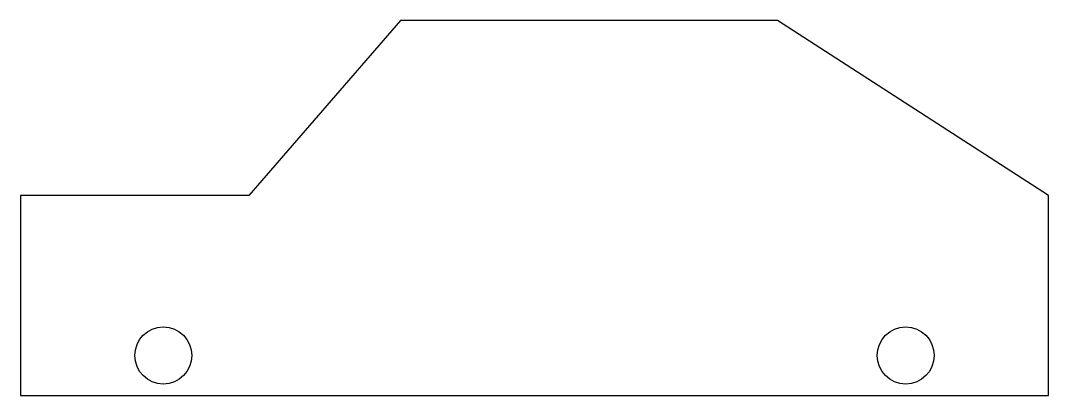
# Model space of a CAD drawing. Header units: millimetres. Extents: x 0 to 180, y 0 to 66.
import ezdxf

# ---------------------------------------------------------------- set-up
doc = ezdxf.new("R2010")
doc.units = ezdxf.units.MM

msp = doc.modelspace()

# ---------------------------------------------------------------- linework, layer by layer
at = {"color": 7, "linetype": 'Continuous', "lineweight": 25}
for p, q in [((66.55, 65.65), (40, 35)), ((132.55, 65.65), (66.55, 65.65)), ((180, 35), (132.55, 65.65)), ((40, 35), (0, 35)), ((0, 35), (0, 0)), ((180, 0), (180, 35)), ((0, 0), (180, 0))]:
    msp.add_line(p, q, dxfattribs=at)
for centre in [(25, 7), (155, 7)]:
    msp.add_circle(centre, 5, dxfattribs=at)

doc.saveas('drawing.dxf')
